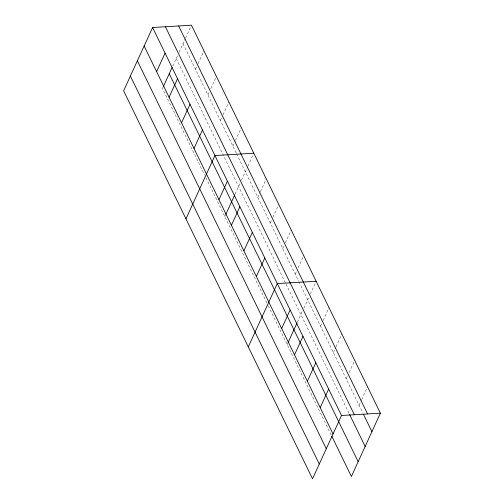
<?xml version="1.0" encoding="UTF-8"?>
<svg xmlns="http://www.w3.org/2000/svg" width="504" height="504" viewBox="0 0 504 504"><rect width="100%" height="100%" fill="white"/><g stroke="black" fill="none" stroke-linecap="round" stroke-linejoin="round"><path stroke-width="0.38" stroke-dasharray="2.52 1.89" d="M163.126 87.104L162.483 88.509L204.605 175.02M172.74 66.106L177.843 54.968M179.128 52.151L185.277 38.72M185.604 38.008L191.47 25.2M195.47 69.306L196.768 66.459M198.072 63.611L203.937 50.81M207.938 94.91L209.563 91.356M210.867 88.509L216.405 76.413M220.406 120.519L221.71 117.671M223.007 114.824L228.873 102.022M232.873 146.122L235.154 141.145M235.481 140.433L241.34 127.625M224.822 216.544L225.471 215.139M235.084 194.141L240.181 182.996M241.473 180.18L247.621 166.755M247.949 166.043L253.808 153.235M257.809 197.341L260.089 192.358M260.417 191.646L266.282 178.838M270.276 222.944L271.58 220.097M272.885 217.256L278.75 204.448M282.744 248.554L284.048 245.706M285.352 242.859L291.218 230.051M295.218 274.157L296.843 270.604M298.147 267.756L303.685 255.66M287.167 344.579L287.809 343.167M297.423 322.169L302.526 311.031M303.817 308.215L308.99 296.919M310.288 294.071L316.153 281.27M320.531 326.151L321.836 323.303M323.133 320.456L328.999 307.648M333.377 352.529L335.658 347.552M335.985 346.84L341.844 334.032M346.223 378.914L347.854 375.354M349.152 372.513L354.69 360.417M359.069 405.298L361.349 400.315M361.677 399.603L367.536 386.795M182.996 43.697L236.244 153.046M236.578 153.739L298.582 281.081M298.922 281.774L362.786 412.934M176.23 58.489L285.749 283.412M286.083 284.105L349.253 413.834M205.953 177.786L267.958 305.128M268.298 305.821L331.456 435.525"/><path stroke-width="0.76" d="M152.599 27.512L123.612 90.821L312.53 478.8L341.517 415.491L152.599 27.512L191.47 25.2L380.388 413.179L351.401 476.488L331.789 436.225M156.599 71.612L165.073 53.115M163.447 86.398L172.11 67.492M169.067 97.222L177.54 78.725M181.534 122.825L190.008 104.328M194.008 148.434L202.476 129.938M185.957 218.856L214.943 155.541L253.808 153.235M218.944 199.647L227.411 181.15M225.792 214.433L234.763 194.834M231.412 225.257L239.879 206.753M243.879 250.86L252.347 232.363M256.347 276.469L264.821 257.966M248.302 346.884L277.288 283.576L316.153 281.27M281.66 328.457L290.134 309.96M288.137 342.468L297.108 322.862M294.512 354.841L302.98 336.338M307.358 381.219L315.825 362.723M320.204 407.604L328.671 389.107M341.517 415.491L380.388 413.179M178.643 25.962L367.561 413.941M363.466 414.32L371.914 431.676M165.425 26.75L354.344 414.729M349.593 414.527L365.142 446.468M169.256 73.723L358.168 461.702M144.131 46.009L333.049 433.988M137.359 60.795L326.277 448.774M130.385 76.035L319.303 464.014"/></g></svg>
